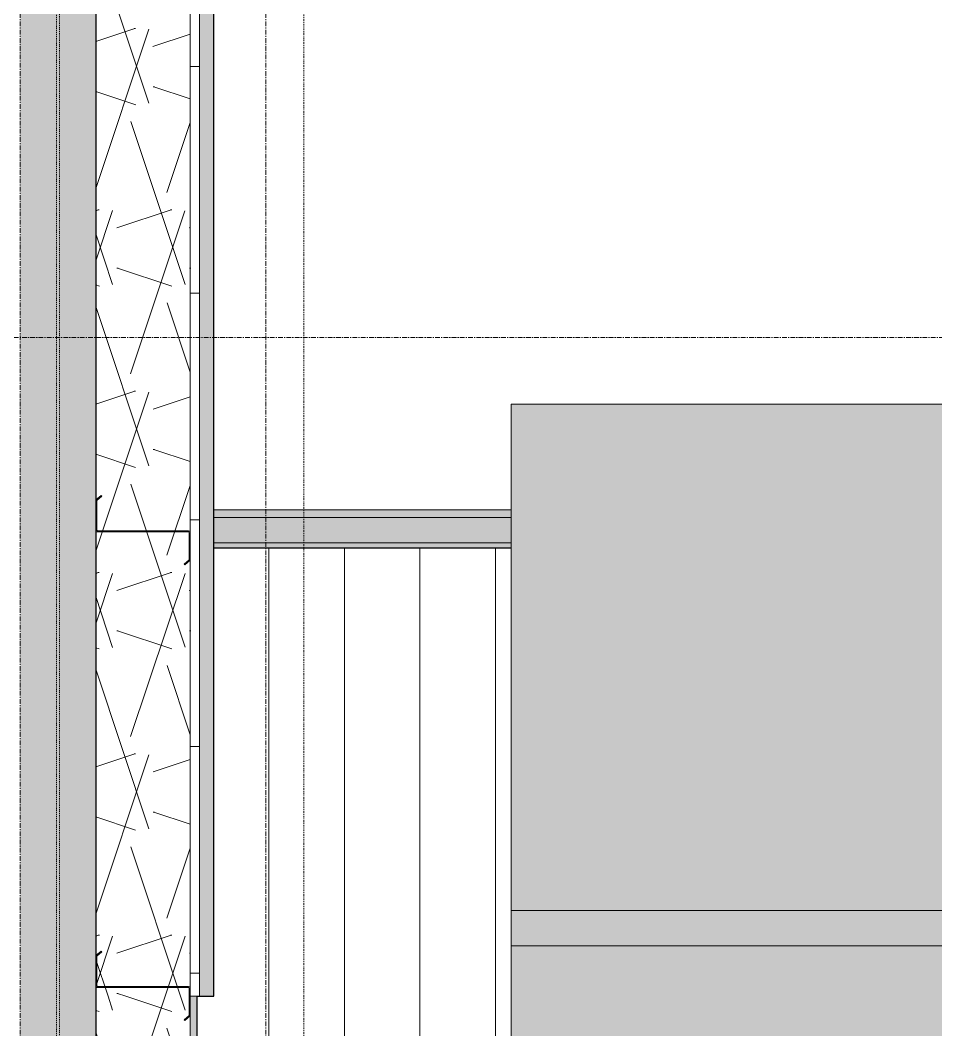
# Model space of a CAD drawing. Header units: inches. Extents: x 21380 to 98133, y -290 to 853.
# Drawn here: x 38740.8 to 38837.8, y 188.5 to 295.4 of the extents above; entities that cross this region are included whole.
import ezdxf

# ---------------------------------------------------------------- set-up
doc = ezdxf.new("R2010")
doc.units = ezdxf.units.IN
doc.header["$MEASUREMENT"] = 0
for name, pattern in [('Dash Dot 3_16_', [0.3125, 0.1875, -0.0625, 0, -0.0625]), ('Grid Line 1_2_', [0.875, 0.5, -0.125, 0.125, -0.125]), ('Hidden 1_8_', [0.1875, 0.125, -0.0625])]:
    doc.linetypes.add(name, pattern=pattern)
for name, color, linetype, lineweight in [('A-ANNO-SYMB', 150, 'Continuous', 9), ('A-FLOR-LEVL', 51, 'Continuous', 9), ('A-WALL', 113, 'Continuous', 9), ('A-WALL-PATT', 111, 'Continuous', 25), ('I-WALL', 2, 'Continuous', 9), ('M-EQPM', 50, 'Continuous', 9), ('S-BEAM', 12, 'Continuous', 9), ('S-COLS', 52, 'Continuous', 9), ('S-GRID', 1, 'Continuous', 9)]:
    doc.layers.add(name, color=color, linetype=linetype, lineweight=lineweight)
pattern_1 = [(161.57, (-87573.276, 99.38), (-7.680223697, -0.000979594), [0, -54.643, 6.067, 0]), (18.43, (-87575.196, 99.38), (-7.680223697, 0.000979594), [0, -54.643, 6.067, 0]), (108.43, (-87573.276, 99.38), (3.838295293, -19.201365322), [18.211, -42.499]), (71.57, (-87575.196, 99.38), (3.838295293, 19.201365322), [18.211, -42.499])]

# ---------------------------------------------------------------- blocks, each defined once
blk = doc.blocks.new('Carrier_48TC_Standard_Efficiency_Gas_Heat_Electric_Cooling_Packaged_Rooftop_Unit_3_to_15_nominal_tons - 15 ton 48TC__16-V207-Building Section - East_West looking South')
at = {"layer": 'M-EQPM'}
for points in [[(-22714.24, 197.33), (-22699.77, 197.33), (-22699.77, 243.5), (-22631.52, 243.5), (-22631.52, 254.7), (-22747.39, 254.7), (-22747.39, 197.33)], [(-22631.39, 243.5), (-22631.39, 249.58), (-22631.52, 249.58), (-22631.52, 243.5)], [(-22747.39, 187.08), (-22699.77, 187.08), (-22699.77, 201.08), (-22747.39, 201.08), (-22747.39, 187.44)]]:
    blk.add_hatch(color=256, dxfattribs=at).paths.add_polyline_path(points, flags=0)
for p, q in [((-22747.39, 254.7), (-22631.52, 254.7)), ((-22747.39, 197.33), (-22747.39, 254.7)), ((-22631.52, 243.5), (-22631.52, 254.7)), ((-22631.52, 249.58), (-22631.39, 249.58)), ((-22631.39, 249.58), (-22631.39, 243.5)), ((-22747.39, 201.08), (-22699.77, 201.08)), ((-22747.39, 187.08), (-22747.39, 201.08)), ((-22699.77, 197.33), (-22747.39, 197.33)), ((-22699.77, 187.08), (-22747.39, 187.08))]:
    blk.add_line(p, q, dxfattribs=at)
blk = doc.blocks.new('W-Wide Flange-Column - B1_H-1528736-Building Section - East_West looking South')
at = {"layer": 'S-COLS', "linetype": 'Hidden 1_8_'}
for p, q in [((-22795.55, 336.19), (-22795.55, 0)), ((-22795.23, 0), (-22795.23, 336.19))]:
    blk.add_line(p, q, dxfattribs=at)
blk = doc.blocks.new('Girt_Z - 10_D-1255199-Building Section - East_West looking South')
at = {"layer": 'S-BEAM'}
h = blk.add_hatch(color=256, dxfattribs=at)
h.paths.add_polyline_path([(-22781.96, 189.44), (-22781.39, 189.92), (-22781.39, 192.86), (-22781.5, 192.86), (-22781.5, 189.97), (-22782.03, 189.52)], flags=0)
h.paths.add_polyline_path([(-22791.39, 192.94), (-22781.58, 192.94), (-22781.58, 193.05), (-22791.2, 193.05)], flags=0)
h.paths.add_polyline_path([(-22791.39, 192.94), (-22791.28, 193.12), (-22791.28, 196.26), (-22790.74, 196.71), (-22790.81, 196.79), (-22791.39, 196.31), (-22791.39, 193.61)], flags=0)
at = {"layer": 'S-BEAM', "lineweight": 15}
for p, q in [((-22790.81, 196.79), (-22791.39, 196.31)), ((-22791.28, 196.26), (-22790.74, 196.71)), ((-22790.74, 196.71), (-22790.81, 196.79)), ((-22791.39, 196.31), (-22791.39, 192.94)), ((-22791.28, 193.12), (-22791.28, 196.26)), ((-22791.39, 192.94), (-22781.58, 192.94)), ((-22781.58, 193.05), (-22791.2, 193.05)), ((-22781.5, 192.86), (-22781.5, 189.97)), ((-22781.39, 189.92), (-22781.39, 192.86)), ((-22781.5, 189.97), (-22782.03, 189.52)), ((-22782.03, 189.52), (-22781.96, 189.44)), ((-22781.96, 189.44), (-22781.39, 189.92))]:
    blk.add_line(p, q, dxfattribs=at)
for centre, radius, start, end in [((-22791.2, 193.13), 0.0782, 183.0424, 270), ((-22781.58, 192.86), 0.187, 360, 90), ((-22781.58, 192.86), 0.0782, 2.1227, 90)]:
    blk.add_arc(centre, radius, start, end, dxfattribs=at)
blk = doc.blocks.new('Girt_Z - 10_D-1254871-Building Section - East_West looking South')
at = {"layer": 'S-BEAM', "lineweight": 15}
for p, q in [((-22790.82, 245.04), (-22791.39, 244.56)), ((-22791.28, 244.51), (-22790.75, 244.96)), ((-22790.75, 244.96), (-22790.82, 245.04)), ((-22791.39, 244.56), (-22791.39, 241.19)), ((-22791.28, 241.37), (-22791.28, 244.51)), ((-22791.39, 241.19), (-22781.58, 241.19)), ((-22781.58, 241.3), (-22791.2, 241.3)), ((-22781.5, 241.11), (-22781.5, 238.22)), ((-22781.39, 238.17), (-22781.39, 241.11)), ((-22781.5, 238.22), (-22782.04, 237.77)), ((-22782.04, 237.77), (-22781.96, 237.69)), ((-22781.96, 237.69), (-22781.39, 238.17))]:
    blk.add_line(p, q, dxfattribs=at)
for centre, radius, start, end in [((-22791.2, 241.38), 0.0782, 183.0424, 270), ((-22781.58, 241.11), 0.187, 360, 90), ((-22781.58, 241.11), 0.0782, 2.1227, 90)]:
    blk.add_arc(centre, radius, start, end, dxfattribs=at)

msp = doc.modelspace()

# ---------------------------------------------------------------- hatches: boundary and pattern name
at = {"layer": 'A-WALL'}
msp.add_hatch(color=256, dxfattribs=at).paths.add_polyline_path([(38761.28, 192), (38761.28, 351.63), (38759.78, 351.63), (38759.78, 192)], flags=0)
at = {"layer": 'A-WALL', "lineweight": 5}
for points in [[(38792.78, 242.69), (38792.78, 243.5), (38761.28, 243.5), (38761.28, 242.69)], [(38792.78, 240), (38792.78, 242.69), (38761.28, 242.69), (38761.28, 240)], [(38792.78, 239.5), (38792.78, 240), (38761.28, 240), (38761.28, 239.5)], [(38792.78, 239.46), (38792.78, 239.5), (38761.28, 239.46)]]:
    msp.add_hatch(color=256, dxfattribs=at).paths.add_polyline_path(points, flags=0)
at = {"layer": 'A-WALL-PATT', "lineweight": 9}
h = msp.add_hatch(dxfattribs=at)
h.set_pattern_fill('FP_45', color=256, style=0, pattern_type=2)
h.set_pattern_definition(pattern_1)
h.paths.add_polyline_path([(38758.78, 192), (38758.78, 351.63), (38748.78, 351.63), (38748.78, 192), (38755.74, 192)], flags=0)
h = msp.add_hatch(dxfattribs=at)
h.set_pattern_fill('FP_53', color=256, style=0, pattern_type=2)
h.set_pattern_definition([(0, (-87574.236, 98.42), (0, 24), []), (90, (-87574.236, 98.42), (-24, 1e-15), [])])
h.paths.add_polyline_path([(38759.53, 192), (38759.78, 192), (38759.78, 351.63), (38758.78, 351.63), (38758.78, 192)], flags=0)
h = msp.add_hatch(dxfattribs=at)
h.set_pattern_fill('FP_54', color=256, style=0, pattern_type=2)
h.set_pattern_definition([(270, (-84240.892, -153.667), (8, 5e-16), [])])
h.paths.add_polyline_path([(39481.53, 157.38), (39481.53, 158.5), (39478.65, 158.49), (39478.65, 157.5), (39479.03, 157.49)], flags=0)
h.paths.add_polyline_path([(39478.55, 157.51), (39478.55, 158.51), (38984.93, 179.08), (38971.78, 179.08), (38971.78, 179.62), (38840.4, 185.1), (38840.4, 187.08), (38792.78, 187.08), (38792.78, 239.46), (38761.28, 239.46), (38761.28, 192), (38759.53, 192), (38759.53, 187.47), (39455.01, 158.49)], flags=0)
h = msp.add_hatch(dxfattribs=at)
h.set_pattern_fill('FP_45', color=256, style=0, pattern_type=2)
h.set_pattern_definition(pattern_1)
h.paths.add_polyline_path([(38755.74, 144.75), (38758.78, 144.78), (38758.78, 192), (38748.78, 192), (38748.78, 144.75)], flags=0)
at = {"layer": 'I-WALL'}
msp.add_hatch(color=256, dxfattribs=at).paths.add_polyline_path([(38759.53, 144.75), (38759.53, 192), (38758.78, 192), (38758.78, 144.75)], flags=0)
at = {"layer": 'S-COLS', "lineweight": 5}
msp.add_hatch(color=256, dxfattribs=at).paths.add_polyline_path([(38748.03, 0), (38748.03, 146.25), (38748.78, 146.25), (38748.78, 338.39), (38748.64, 338.39), (38748.64, 336.19), (38740.78, 336.19), (38740.78, 0)], flags=0)

# ---------------------------------------------------------------- linework, layer by layer
at = {"layer": 'A-ANNO-SYMB', "linetype": 'Dash Dot 3_16_'}
msp.add_line((38770.82, -54.26), (38770.82, 385.8), dxfattribs=at)
at = {"layer": 'A-FLOR-LEVL', "linetype": 'Grid Line 1_2_'}
msp.add_line((34982.85, 261.75), (39861.53, 261.75), dxfattribs=at)
at = {"layer": 'A-WALL', "lineweight": 25}
for p, q in [((38748.78, 351.63), (38748.78, 192)), ((38761.28, 192), (38761.28, 351.63)), ((38759.53, 192), (38761.28, 192))]:
    msp.add_line(p, q, dxfattribs=at)
at = {"layer": 'A-WALL'}
for p, q in [((38758.78, 144.75), (38758.78, 351.63)), ((38759.78, 192), (38759.78, 351.63)), ((38761.28, 243.5), (38792.78, 243.5)), ((38761.28, 242.69), (38792.78, 242.69)), ((38761.28, 240), (38792.78, 240)), ((38761.28, 239.5), (38792.78, 239.5)), ((38761.28, 239.46), (38792.78, 239.46)), ((38759.53, 192), (38758.78, 192))]:
    msp.add_line(p, q, dxfattribs=at)
at = {"layer": 'I-WALL', "lineweight": 25}
for p, q in [((38748.78, 192), (38748.78, 144.75)), ((38759.53, 144.75), (38759.53, 192))]:
    msp.add_line(p, q, dxfattribs=at)
at = {"layer": 'S-GRID', "linetype": 'Grid Line 1_2_'}
for p, q in [((38740.78, -273.16), (38740.78, 671.89)), ((38740.78, -273.16), (38740.78, 671.89)), ((38748.78, -273.16), (38748.78, 671.89)), ((38758.78, -273.16), (38758.78, 671.89)), ((38758.78, -273.16), (38758.78, 671.89)), ((38766.78, -273.16), (38766.78, 671.89))]:
    msp.add_line(p, q, dxfattribs=at)

# ---------------------------------------------------------------- block references
at = {"layer": 'M-EQPM'}
msp.add_blockref('Carrier_48TC_Standard_Efficiency_Gas_Heat_Electric_Cooling_Packaged_Rooftop_Unit_3_to_15_nominal_tons - 15 ton 48TC__16-V207-Building Section - East_West looking South', (61540.17, 0), dxfattribs=at)
at = {"layer": 'S-BEAM'}
for name in ['Girt_Z - 10_D-1254871-Building Section - East_West looking South', 'Girt_Z - 10_D-1255199-Building Section - East_West looking South']:
    msp.add_blockref(name, (61540.17, 0), dxfattribs=at)
at = {"layer": 'S-COLS', "linetype": 'Hidden 1_8_'}
msp.add_blockref('W-Wide Flange-Column - B1_H-1528736-Building Section - East_West looking South', (61540.17, 0), dxfattribs=at)

doc.saveas('drawing.dxf')
